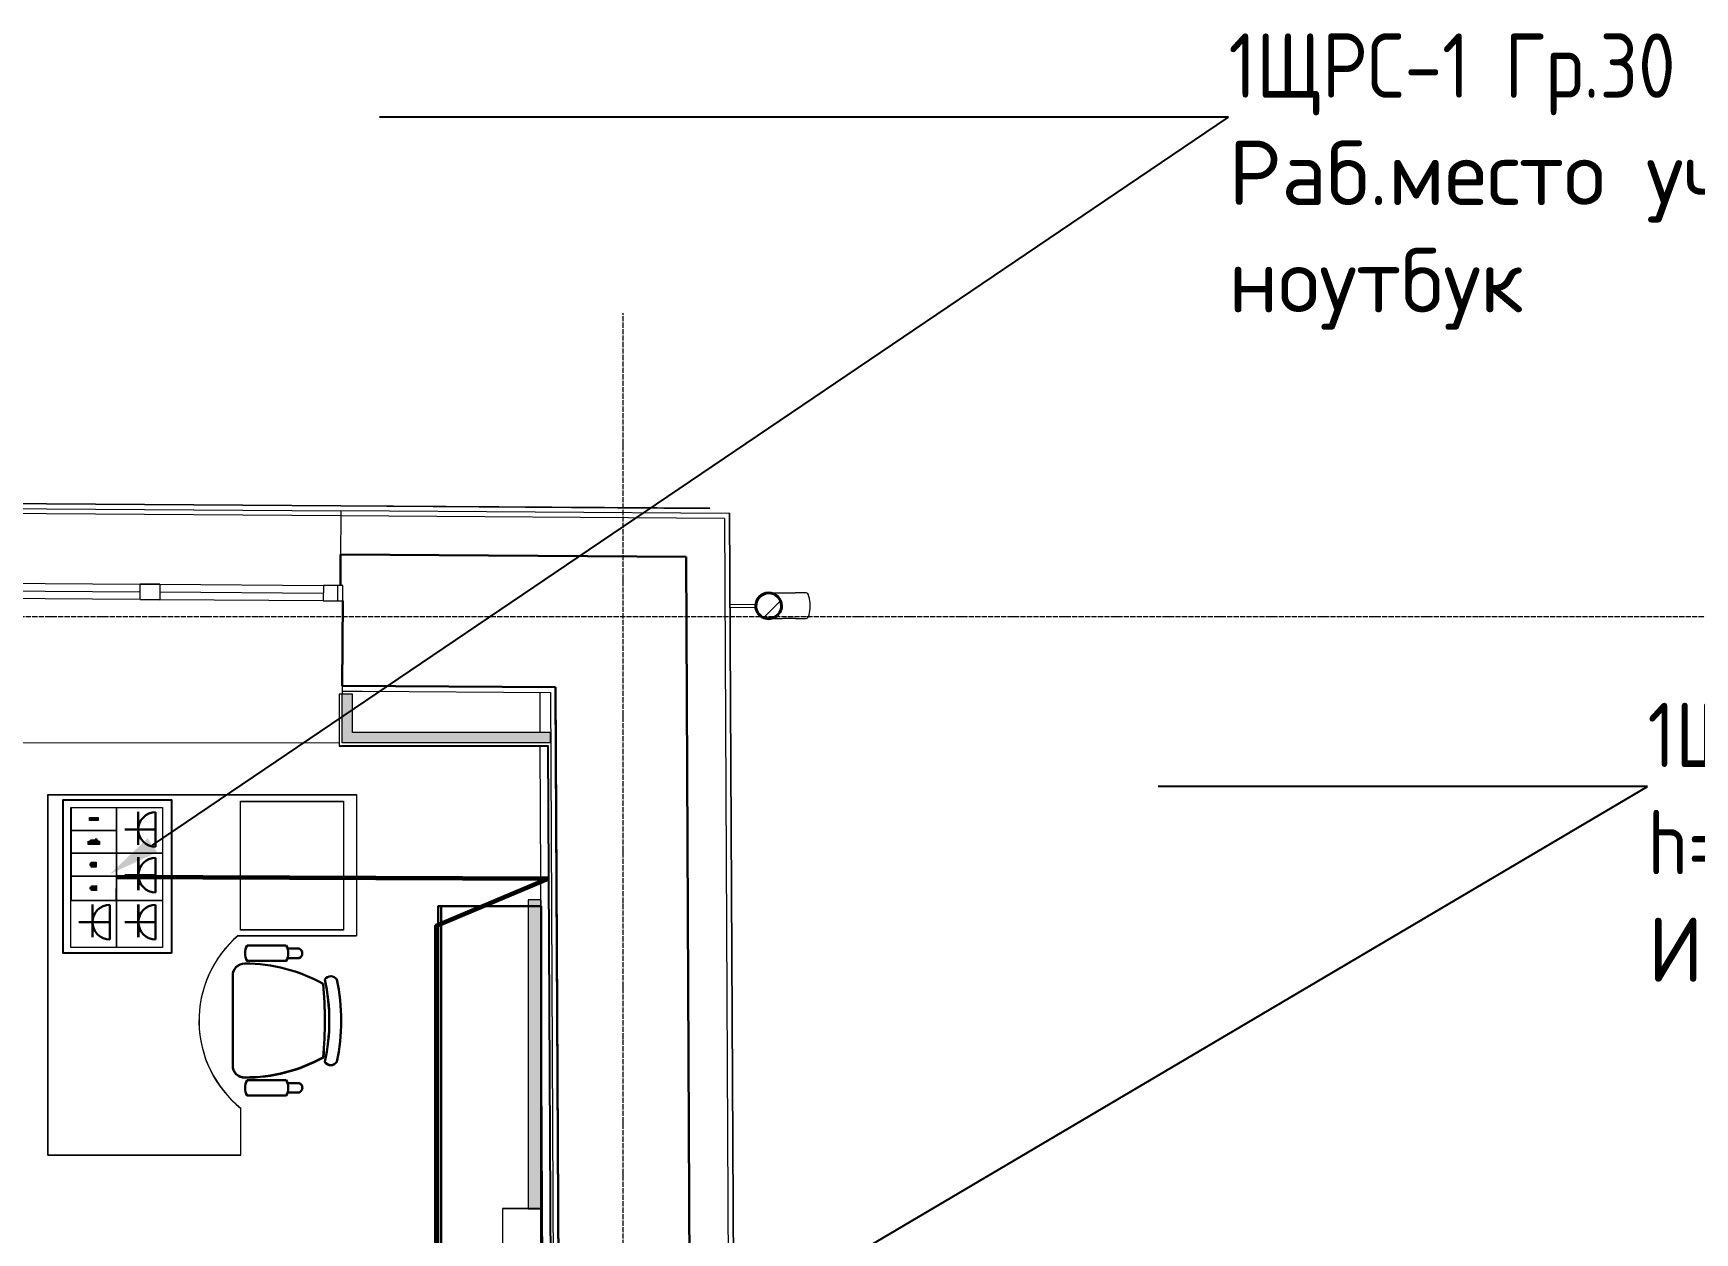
# Model space of a CAD drawing. Header units: millimetres. Extents: x -32 to 417638015, y -35 to 175284279.
# Drawn here: x 170402 to 176859, y 92419 to 97079 of the extents above; entities that cross this region are included whole.
import ezdxf
from ezdxf import colors
from ezdxf.entities.mleader import LeaderData, LeaderLine
from ezdxf.math import Vec2, Vec3

# ---------------------------------------------------------------- set-up
doc = ezdxf.new("R2010")
doc.units = ezdxf.units.MM
doc.linetypes.add('ADSK_Линия сетки', pattern=[25, 20, -2.5, 0, -2.5])
for name, color, linetype, lineweight in [('_ Окна', 7, 'Continuous', 9), ('_ЭМ_В полу', 26, 'Кабель в трубе', 60), ('_ЭМ_гофра', 5, 'Continuous', 60), ('_ЭМ_ТХобщее_слой', 7, 'Continuous', 30), ('Обобщенные модели', 7, 'Continuous', 18), ('Окна', 7, 'Continuous', 9), ('Оси', 253, 'Continuous', 9), ('Перекрытие', 7, 'Continuous', 18), ('Стены внутренние', 7, 'Continuous', 18), ('Стены наружные', 7, 'Continuous', 18), ('Стены несущие', 7, 'Continuous', 30), ('Стены отделка', 7, 'Continuous', 30), ('Стены штриховка', 7, 'Continuous', 9), ('ШТРИХОВКА', 252, 'Continuous', 15), ('Электро', 250, 'Continuous', 25), ('ЭОМ_Кабель для СУП', 150, 'Continuous', 9)]:
    doc.layers.add(name, color=color, linetype=linetype, lineweight=lineweight)
for name, color, linetype in [('_ЭМ_Надписи', 7, 'Continuous'), ('PDF _СС_розетки', 7, 'Continuous'), ('ВНУТРЯНКА', 1, 'Continuous'), ('ЭОМ_Лотки рабочие', 5, 'Continuous')]:
    doc.layers.add(name, color=color, linetype=linetype)
doc.layers.add('PDF _ЭОМ _розетки', color=7, linetype='Continuous', true_color=0xeb0000)
doc.styles.add('ELine', font='txt.shx')
doc.styles.add('ЭОМ', font='isocpeur.ttf', dxfattribs={"width": 0.85, "height": 250})
doc.linetypes.add('TRAY', pattern='A,12.119257,["_",ELine,S=4.5,R=90,X=0,Y=-1.555839],0.750382,["_",ELine,S=4.5,R=0,X=0,Y=-0.805849],1.314849,["_",ELine,S=4.5,R=0,X=0,Y=-0.805849],2.250029,["_",ELine,S=4.5,R=90,X=0,Y=-1.555839],13.565483', length=30)
doc.linetypes.add('Кабель в трубе', pattern='A,8,[133,ltypeshp.shx,S=1,R=0,X=10,Y=1.3],-3,[130,ltypeshp.shx,S=1.5,R=-45,X=-1.5,Y=0],8', length=19)

# ---------------------------------------------------------------- blocks, each defined once
blk = doc.blocks.new('ТХ 1 этаж.')
at = {"lineweight": 0, "true_color": 0x939598}
h = blk.add_hatch(color=252, dxfattribs=at)
h.dxf.hatch_style = 1
h.paths.add_polyline_path([(10094.5, 40577.9), (10044.5, 40577.9), (10044.5, 39377.9), (10094.5, 39377.9)])
at = {"color": 252, "linetype": 'Continuous', "lineweight": 5, "true_color": 0x939598}
for p, q in [((8177.5, 39587), (8177.5, 40987)), ((8177.5, 40987), (8177.5, 39587)), ((8177.5, 40987), (9377.5, 40987)), ((9377.5, 40987), (9377.5, 40439.1)), ((8916.6, 40439.1), (9377.5, 40439.1)), ((8927.5, 39587), (8927.5, 39767.9)), ((8177.5, 39587), (8927.5, 39587)), ((8177.5, 39587), (8927.5, 39587))]:
    blk.add_line(p, q, dxfattribs=at)
at = {"color": 252, "linetype": 'Continuous', "true_color": 0x939598}
for p, q in [((9706.5, 40552.9), (9706.5, 39102.9)), ((9103.4, 40400.3), (8952.2, 40400.3)), ((9154.8, 40388.3), (9109.2, 40388.3)), ((9103.4, 40340.1), (8952.2, 40340.1)), ((9154.7, 40351.5), (9109, 40351.5)), ((8895.9, 40283.8), (8895.9, 39933.6)), ((9103.4, 39877.3), (8952.2, 39877.3)), ((9154.7, 39865.9), (9109, 39865.8)), ((9103.4, 39817.1), (8952.2, 39817.1)), ((9154.8, 39829.1), (9109.2, 39829.1))]:
    blk.add_line(p, q, dxfattribs=at)
at = {"color": 252, "linetype": 'Continuous', "lineweight": 5, "true_color": 0x939598}
for points in [[(9326.3, 40960.6), (9326.3, 40460.6), (8926.3, 40460.6), (8926.3, 40960.6)], [(9944.5, 39377.9), (9944.5, 37377.9), (10094.5, 37377.9), (10094.5, 39377.9)]]:
    blk.add_lwpolyline(points, close=True, dxfattribs=at)
at = {"color": 252, "linetype": 'Continuous', "true_color": 0x939598}
for points in [[(10094.5, 40552.9), (9694.5, 40552.9), (9694.5, 39102.9), (10094.5, 39102.9)], [(9694.5, 40251.6), (9694.5, 40268.9), (9684.3, 40268.9), (9684.3, 40251.6)], [(9694.5, 40183.9), (9694.5, 40201.3), (9684.3, 40201.3), (9684.3, 40183.9)], [(9694.5, 39854.7), (9694.5, 39872), (9684.3, 39872), (9684.3, 39854.7)], [(9694.5, 39787), (9694.5, 39804.4), (9684.3, 39804.4), (9684.3, 39787)], [(9694.5, 39447.6), (9694.5, 39465), (9684.3, 39465), (9684.3, 39447.6)], [(9694.5, 39380), (9694.5, 39397.3), (9684.3, 39397.3), (9684.3, 39380)]]:
    blk.add_lwpolyline(points, close=True, dxfattribs=at)
at = {"color": 252, "lineweight": 0, "true_color": 0x939598}
blk.add_lwpolyline([(10094.5, 40577.9), (10044.5, 40577.9), (10044.5, 39377.9), (10094.5, 39377.9), (10094.5, 40577.9)], dxfattribs=at)
at = {"color": 252, "linetype": 'Continuous', "lineweight": 5, "true_color": 0x939598}
blk.add_arc((9201.9, 40108.1), 437, 130.76329, 231.11011, dxfattribs=at)
at = {"color": 252, "linetype": 'Continuous', "true_color": 0x939598}
for centre, radius, start, end in [((9002.2, 40370.2), 58.4, 148.95097, 211.04877), ((9053.4, 40370.2), 58.4, 328.95098, 31.04877), ((9146.2, 40369.9), 20.2, 294.89545, 65.33537), ((8941.4, 40284.4), 45.4, 87.81347, 180.74787), ((8944.4, 39705.3), 624.5, 60.90677, 90.12147), ((7491.9, 40108), 1761.9, 355.39382, 4.65462), ((9277.1, 40252.6), 28.1, 34.29147, 145.70827), ((8523.8, 40108), 747.5, 347.60199, 12.39777), ((8570.2, 40108), 747.5, 347.60199, 12.39777), ((8941.4, 39933), 45.4, 179.25187, 272.18664), ((8944.4, 40512.1), 624.5, 269.87797, 299.10589), ((9277.1, 39963.3), 28.1, 214.29007, 325.70964), ((9002.2, 39847.2), 58.4, 148.95097, 211.04877), ((9053.4, 39847.2), 58.4, 328.95101, 31.04877), ((9146.3, 39847.5), 20.2, 294.89545, 65.33537)]:
    blk.add_arc(centre, radius, start, end, dxfattribs=at)
blk = doc.blocks.new('1 этаж')
at = {"layer": 'Обобщенные модели', "lineweight": 9}
h = blk.add_hatch(dxfattribs=at)
h.set_pattern_fill('FP_21', color=8, angle=-89.7087745, style=0, pattern_type=2)
h.set_pattern_definition([(45.00023, (557.2, 188.9), (-106.06643, 106.0656), [])])
h.paths.add_polyline_path([(4111.362, 43226.243), (4133.613, 43226.356), (4153.613, 43236.113), (4167.851, 43255.615), (4172.239, 43275.3), (4166.386, 43297.95), (4153.215, 43314.295), (4133.118, 43323.848), (4108.541, 43322.6), (4090.867, 43313.978), (4077.082, 43296.51), (4072.24, 43274.791), (4077.302, 43253.123), (4091.264, 43235.796), (4111.124, 43226.356)])
at = {"layer": 'Стены внутренние'}
for points in [[(2465.038, 42782.58), (2505.038, 42782.58), (2505.038, 42932.005), (2465.038, 42932.005), (2465.038, 42904.87)], [(3274.234, 42742.58), (3273.938, 42782.58), (2465.038, 42782.58), (2465.038, 42742.58), (3273.938, 42742.58)]]:
    blk.add_hatch(color=8, dxfattribs=at).paths.add_polyline_path(points)
at = {"layer": '_ Окна', "color": 8}
for p, q in [((1043.906, 43333.827), (1679.892, 43329.555)), ((1755.89, 43329.045), (2391.876, 43324.774)), ((2447.673, 43294.398), (2448.076, 43354.397))]:
    blk.add_line(p, q, dxfattribs=at)
at = {"layer": '_ Окна', "color": 8, "lineweight": 18}
for p, q in [((1679.69, 43299.556), (1680.093, 43359.555)), ((1680.093, 43359.555), (1756.092, 43359.044)), ((1756.092, 43359.044), (1755.689, 43299.046)), ((2392.077, 43354.773), (2391.674, 43294.774)), ((2468.076, 43354.263), (2392.077, 43354.773)), ((2467.673, 43294.264), (2468.076, 43354.263)), ((1755.689, 43299.046), (1679.69, 43299.556)), ((2391.674, 43294.774), (2467.673, 43294.264))]:
    blk.add_line(p, q, dxfattribs=at)
at = {"layer": 'Обобщенные модели', "color": 8}
for p, q in [((4071.356, 43279.787), (3973.171, 43279.288)), ((3973.221, 43269.288), (4071.407, 43269.787)), ((4268.135, 43325.788), (4225.632, 43325.572)), ((4226.14, 43225.573), (4268.644, 43225.789))]:
    blk.add_line(p, q, dxfattribs=at)
at = {"layer": 'Обобщенные модели', "color": 8, "flags": 128}
for points in [[(4135.002, 43325.111), (4136.273, 43325.117), (4138.936, 43325.131), (4141.813, 43325.146), (4144.897, 43325.161), (4148.185, 43325.178), (4151.671, 43325.196), (4155.349, 43325.214), (4159.214, 43325.234), (4163.26, 43325.255), (4167.479, 43325.276), (4171.866, 43325.298), (4176.412, 43325.322), (4181.112, 43325.345), (4185.957, 43325.37), (4190.939, 43325.395), (4196.052, 43325.421), (4201.285, 43325.448), (4206.632, 43325.475), (4212.084, 43325.503), (4217.631, 43325.531), (4223.265, 43325.56), (4225.632, 43325.572)], [(4226.14, 43225.573), (4220.472, 43225.544), (4214.888, 43225.516), (4209.396, 43225.488), (4204.004, 43225.46), (4198.722, 43225.434), (4193.559, 43225.407), (4188.521, 43225.382), (4183.618, 43225.357), (4178.857, 43225.333), (4174.246, 43225.309), (4169.792, 43225.287), (4165.502, 43225.265), (4161.384, 43225.244), (4157.443, 43225.224), (4153.686, 43225.205), (4150.119, 43225.187), (4146.748, 43225.169), (4143.579, 43225.153), (4140.615, 43225.138), (4137.863, 43225.124), (4135.511, 43225.112)]]:
    blk.add_lwpolyline(points, dxfattribs=at)
at = {"layer": 'Обобщенные модели', "color": 8}
for start, end in [(0.2912255, 180.2912255), (180.2912255, 0.2912255)]:
    blk.add_arc((4122.24, 43275.046), 52, start, end, dxfattribs=at)
at = {"layer": 'Обобщенные модели', "color": 8, "lineweight": 40}
for start, end in [(0.2912255, 180.2912255), (180.2912255, 0.2912255)]:
    blk.add_arc((4122.24, 43275.046), 50, start, end, dxfattribs=at)
at = {"layer": 'Обобщенные модели', "color": 8}
for start_param, end_param in [(4.71238898, 6.28318531), (3.14159265, 4.71238898)]:
    blk.add_ellipse((4268.389, 43275.788), major_axis=(-0.254, 49.999), ratio=0.30901699, start_param=start_param, end_param=end_param, dxfattribs=at)
at = {"layer": 'Окна', "color": 8}
for p, q in [((1044.108, 43363.826), (1680.093, 43359.555)), ((1756.092, 43359.044), (1680.093, 43359.555)), ((1756.092, 43359.044), (2392.077, 43354.773)), ((2468.076, 43354.263), (2392.077, 43354.773)), ((2467.673, 43294.264), (2468.076, 43354.263)), ((1679.69, 43299.556), (1043.705, 43303.827)), ((1679.69, 43299.556), (1755.689, 43299.046)), ((2391.674, 43294.774), (1755.689, 43299.046)), ((2391.674, 43294.774), (2467.673, 43294.264))]:
    blk.add_line(p, q, dxfattribs=at)
at = {"layer": 'Оси', "color": 8, "linetype": 'ADSK_Линия сетки'}
for p, q in [((3556.766, -4162.595), (3556.766, 44411.9)), ((-9557.528, 43233.902), (56672.201, 43233.902))]:
    blk.add_line(p, q, dxfattribs=at)
at = {"layer": 'Перекрытие', "color": 8}
for p, q in [((2466.766, 43159.267), (2466.766, 43294.27)), ((2466.766, 42932.005), (2466.766, 42944.262)), ((-2003.722, 42749.047), (2453.041, 42742.858))]:
    blk.add_line(p, q, dxfattribs=at)
at = {"layer": 'Стены внутренние', "color": 8}
for p, q in [((3234.731, 42782.58), (3233.936, 42939.11)), ((3261.716, 37473.595), (3234.996, 42730.58))]:
    blk.add_line(p, q, dxfattribs=at)
at = {"layer": 'Стены наружные', "color": 8}
for p, q in [((2459.821, 43663.325), (984.803, 43673.231)), ((984.81, 43674.231), (2459.827, 43664.325)), ((985.057, 43654.229), (2460.023, 43644.323)), ((2459.889, 43624.324), (984.922, 43634.23))]:
    blk.add_line(p, q, dxfattribs=at)
at = {"layer": 'Стены несущие', "color": 8}
for p, q in [((2458.882, 43474.327), (2458.076, 43354.33)), ((2458.882, 43474.327), (3801.269, 43465.312)), ((3840.655, 35716.445), (3801.269, 43465.312)), ((2467.673, 43294.264), (2465.456, 42964.271)), ((3293.837, 42958.708), (2465.456, 42964.271)), ((3293.837, 42958.708), (3323.869, 37050.264)), ((3323.869, 37050.253), (3293.939, 42938.707))]:
    blk.add_line(p, q, dxfattribs=at)
at = {"layer": 'Стены отделка', "color": 8, "lineweight": 9}
for p, q in [((2459.827, 43664.325), (2459.821, 43663.325)), ((2459.821, 43663.325), (3893.678, 43653.695)), ((3893.684, 43654.695), (2459.827, 43664.325)), ((3893.678, 43653.695), (3893.684, 43654.695)), ((2459.889, 43624.324), (2458.882, 43474.327)), ((2460.023, 43644.323), (2459.889, 43624.324)), ((3950.513, 43614.313), (2459.889, 43624.324)), ((3970.412, 43634.179), (2460.023, 43644.323)), ((4010.653, 35717.309), (3970.412, 43634.179)), ((3971.413, 43634.046), (3970.413, 43634.041)), ((3970.413, 43634.041), (4010.648, 35718.147)), ((4011.648, 35718.152), (3971.413, 43634.046)), ((2465.456, 42964.271), (2465.322, 42944.272)), ((2465.322, 42944.272), (2542.856, 42943.751)), ((2465.456, 42964.271), (2465.456, 42964.271)), ((2542.856, 42943.751), (3273.938, 42938.841)), ((3293.939, 42938.707), (3293.837, 42958.708)), ((2453.038, 42932.354), (2453.038, 42732.58)), ((2465.038, 42932.274), (2453.038, 42932.354)), ((2465.038, 42742.58), (2465.038, 42932.274)), ((2505.038, 42932.005), (2465.038, 42932.005)), ((2505.038, 42782.58), (2505.038, 42932.005)), ((3273.938, 42938.841), (3301.768, 37463.595)), ((3274.234, 42782.58), (2505.038, 42782.58)), ((3274.234, 42742.58), (3274.234, 42782.58)), ((2455.038, 42730.58), (3262.996, 42730.58)), ((3274.935, 42742.58), (2465.038, 42742.58)), ((3262.996, 42730.58), (3289.717, 37473.595))]:
    blk.add_line(p, q, dxfattribs=at)
at = {"layer": 'Стены штриховка', "color": 8}
for p, q in [((3950.513, 43614.313), (3990.653, 35717.207)), ((2455.038, 42730.58), (2455.038, 42932.341)), ((2453.038, 42732.58), (3264.986, 42732.58)), ((2453.038, 42732.58), (2453.038, 42730.58)), ((2453.038, 42730.58), (2455.038, 42730.58)), ((3264.986, 42732.58), (3291.717, 37473.595))]:
    blk.add_line(p, q, dxfattribs=at)
at = {"layer": 'ЭОМ_Лотки рабочие'}
blk.add_blockref('ТХ 1 этаж.', (-6856.492, 1554.379), dxfattribs=at)
blk = doc.blocks.new('_ЭМ_ТХ2_1этаж')
at = {"lineweight": 0, "true_color": 0x939598}
h = blk.add_hatch(color=252, dxfattribs=at)
h.dxf.hatch_style = 1
h.paths.add_polyline_path([(121242.4, -28615.6), (121192.4, -28615.6), (121192.4, -29815.6), (121242.4, -29815.6)])
at = {"color": 252, "linetype": 'Continuous', "lineweight": 5, "true_color": 0x939598}
for p, q in [((119325.4, -29606.5), (119325.4, -28206.5)), ((119325.4, -28206.5), (119325.4, -29606.5)), ((119325.4, -28206.5), (120525.4, -28206.5)), ((120525.4, -28206.5), (120525.4, -28754.4)), ((120064.5, -28754.4), (120525.4, -28754.4)), ((120075.4, -29606.5), (120075.4, -29425.6)), ((119325.4, -29606.5), (120075.4, -29606.5)), ((119325.4, -29606.5), (120075.4, -29606.5))]:
    blk.add_line(p, q, dxfattribs=at)
at = {"color": 252, "linetype": 'Continuous', "true_color": 0x939598}
for p, q in [((120854.4, -28640.6), (120854.4, -30090.6)), ((120251.3, -28793.2), (120100.1, -28793.2)), ((120251.3, -28853.4), (120100.1, -28853.4)), ((120302.6, -28842), (120256.9, -28842)), ((120302.7, -28805.2), (120257.1, -28805.3)), ((120043.8, -28909.7), (120043.8, -29259.9)), ((120251.3, -29316.2), (120100.1, -29316.2)), ((120251.3, -29376.4), (120100.1, -29376.4)), ((120302.6, -29327.7), (120256.9, -29327.7)), ((120302.7, -29364.4), (120257.1, -29364.4))]:
    blk.add_line(p, q, dxfattribs=at)
at = {"color": 252, "linetype": 'Continuous', "lineweight": 5, "true_color": 0x939598}
for points in [[(120474.2, -28232.9), (120474.2, -28732.9), (120074.2, -28732.9), (120074.2, -28232.9)], [(121092.4, -29815.6), (121092.4, -31815.6), (121242.4, -31815.6), (121242.4, -29815.6)]]:
    blk.add_lwpolyline(points, close=True, dxfattribs=at)
at = {"color": 252, "linetype": 'Continuous', "true_color": 0x939598}
for points in [[(121242.4, -28640.6), (120842.4, -28640.6), (120842.4, -30090.6), (121242.4, -30090.6)], [(120842.4, -28942), (120842.4, -28924.6), (120832.2, -28924.6), (120832.2, -28942)], [(120842.4, -29009.6), (120842.4, -28992.3), (120832.2, -28992.3), (120832.2, -29009.6)], [(120842.4, -29338.8), (120842.4, -29321.5), (120832.2, -29321.5), (120832.2, -29338.8)], [(120842.4, -29406.5), (120842.4, -29389.1), (120832.2, -29389.1), (120832.2, -29406.5)], [(120842.4, -29745.9), (120842.4, -29728.5), (120832.2, -29728.5), (120832.2, -29745.9)], [(120842.4, -29813.5), (120842.4, -29796.2), (120832.2, -29796.2), (120832.2, -29813.5)]]:
    blk.add_lwpolyline(points, close=True, dxfattribs=at)
at = {"color": 252, "lineweight": 0, "true_color": 0x939598}
blk.add_lwpolyline([(121242.4, -28615.6), (121192.4, -28615.6), (121192.4, -29815.6), (121242.4, -29815.6), (121242.4, -28615.6)], dxfattribs=at)
at = {"color": 252, "linetype": 'Continuous', "lineweight": 5, "true_color": 0x939598}
blk.add_arc((120349.8, -29085.4), 437, 130.76329, 231.11011, dxfattribs=at)
at = {"color": 252, "linetype": 'Continuous', "true_color": 0x939598}
for centre, radius, start, end in [((120150.1, -28823.3), 58.4, 148.95097, 211.04877), ((120201.3, -28823.3), 58.4, 328.95098, 31.04877), ((120089.2, -28909.1), 45.4, 87.81347, 180.74787), ((120092.3, -29488.2), 624.5, 60.90677, 90.12147), ((120294.1, -28823.6), 20.2, 294.89545, 65.33537), ((120425, -28940.9), 28.1, 34.29147, 145.70827), ((119671.7, -29085.5), 747.5, 347.60199, 12.39777), ((119718.1, -29085.5), 747.5, 347.60199, 12.39777), ((118639.8, -29085.5), 1761.9, 355.39382, 4.65462), ((120092.3, -28681.4), 624.5, 269.87797, 299.10589), ((120425, -29230.2), 28.1, 214.29007, 325.70964), ((120089.2, -29260.5), 45.4, 179.25187, 272.18664), ((120150.1, -29346.3), 58.4, 148.95097, 211.04877), ((120201.3, -29346.3), 58.4, 328.95101, 31.04877), ((120294.2, -29346), 20.2, 294.89545, 65.33537)]:
    blk.add_arc(centre, radius, start, end, dxfattribs=at)
blk = doc.blocks.new('розетк для люка')
at = {"layer": 'ВНУТРЯНКА', "color": 5, "lineweight": 30, "ltscale": 100, "transparency": 33554687}
blk.add_line((-67.1, -58.8), (-67.1, 69), dxfattribs=at)
at = {"layer": 'Электро', "color": 5, "lineweight": 30, "transparency": 33554687}
for p, q in [((0, 67.3), (0, -67.3)), ((0, 0), (-120.1, 0))]:
    blk.add_line(p, q, dxfattribs=at)
blk.add_ellipse((0.1, 0), major_axis=(47.6, 47.6), ratio=1, start_param=0.787621, end_param=3.924768, dxfattribs=at)
blk = doc.blocks.new('Люк на 6 мест')
h = blk.add_hatch(color=256)
h.dxf.hatch_style = 1
h.paths.add_polyline_path([(-284.6, 515.7), (-284.6, 526.8), (-319.2, 527), (-319.2, 515.9)])
h = blk.add_hatch(color=256)
h.dxf.hatch_style = 1
h.paths.add_polyline_path([(-323.7, 435.1), (-323.7, 435.1), (-313, 442.8), (-289.1, 442.7), (-279.4, 435), (-279.4, 435), (-279.3, 422.8), (-323.6, 422.8)])
h = blk.add_hatch(color=256)
h.dxf.hatch_style = 1
h.paths.add_polyline_path([(-311.7, 334.8), (-311.7, 341.7), (-317.2, 341.7), (-317.3, 347.2), (-311.8, 347.2), (-311.8, 354.1), (-292.5, 354.1), (-292.5, 334.9)])
h = blk.add_hatch(color=256)
h.dxf.hatch_style = 1
h.paths.add_polyline_path([(-311.3, 243.2), (-311.3, 250.1), (-316.8, 250.1), (-316.8, 255.6), (-311.3, 255.6), (-311.3, 262.4), (-292, 262.5), (-292, 243.2)])
for p, q in [((-323.6, 422.8), (-323.7, 435.1)), ((-323.7, 435.1), (-323.7, 435.1)), ((-279.3, 422.8), (-323.6, 422.8)), ((-289.1, 442.7), (-296.8, 442.7)), ((-296.8, 442.7), (-296.8, 435)), ((-289.1, 435), (-289.1, 442.7)), ((-289.1, 435), (-279.4, 435)), ((-279.4, 435), (-279.3, 422.8))]:
    blk.add_line(p, q)
for points in [[(-215.5, 477.1), (-388.3, 476.8), (-388.3, 565.7), (-215.5, 566)], [(-284.6, 526.8), (-284.6, 515.7), (-319.2, 515.9), (-319.2, 527)], [(-215.5, 388.2), (-388.3, 387.9), (-388.3, 476.8), (-215.5, 477.1)], [(-215.5, 299.3), (-388.3, 299), (-388.3, 387.9), (-215.5, 388.2)], [(-215.8, 205.5), (-388.7, 205.1), (-388.3, 299), (-215.5, 299.3)]]:
    blk.add_lwpolyline(points, close=True)
for points in [[(-311.8, 347.2), (-317.3, 347.2), (-317.2, 341.7), (-311.7, 341.7)], [(-311.8, 347.2), (-311.8, 354.1), (-292.5, 354.1)], [(-292.5, 354.1), (-292.5, 334.9), (-311.7, 334.8), (-311.7, 341.7)], [(-292, 262.5), (-292, 243.2), (-311.3, 243.2), (-311.3, 250.1)], [(-311.3, 255.6), (-311.3, 262.4), (-292, 262.5)], [(-311.3, 255.6), (-316.8, 255.6), (-316.8, 250.1), (-311.3, 250.1)]]:
    blk.add_lwpolyline(points)
at = {"layer": 'PDF _СС_розетки', "linetype": 'Continuous', "lineweight": 20, "transparency": 33554687}
for points in [[(-391.2, 566), (-213.4, 566), (-213.4, 388.2), (-391.2, 388.2)], [(-391.2, 388.2), (-213.4, 388.2), (-213.4, 205.3), (-391.2, 205.3)], [(-391.2, 388.2), (-213.4, 388.2), (-213.4, 205.3), (-391.2, 205.3)], [(-391.2, 205.3), (-213.4, 205.3), (-213.4, 22.4), (-391.2, 22.4)]]:
    blk.add_lwpolyline(points, close=True, dxfattribs=at)
at = {"layer": 'PDF _ЭОМ _розетки', "color": 3, "linetype": 'Continuous', "lineweight": 25, "transparency": 33554687}
blk.add_lwpolyline([(0, 0), (-421.6, 0), (-421.6, 596.5), (0, 596.5)], close=True, dxfattribs=at)
at = {"layer": 'PDF _ЭОМ _розетки', "color": 7, "linetype": 'Continuous', "lineweight": 20, "transparency": 33554687}
for points in [[(-35.6, 388.2), (-213.4, 388.2), (-213.4, 566), (-35.6, 566)], [(-35.6, 205.3), (-213.4, 205.3), (-213.4, 388.2), (-35.6, 388.2)], [(-35.6, 22.4), (-213.4, 22.4), (-213.4, 205.3), (-35.6, 205.3)]]:
    blk.add_lwpolyline(points, close=True, dxfattribs=at)
at = {"layer": 'ВНУТРЯНКА', "color": 5, "lineweight": 30, "ltscale": 100, "transparency": 33554687}
for p, q in [((-129, 244.7), (-129, 372.6)), ((-128.8, 244.7), (-128.8, 372.6)), ((-306.8, 61.8), (-306.8, 189.7)), ((-306.6, 61.8), (-306.6, 189.7)), ((-128.8, 61.8), (-128.8, 189.7))]:
    blk.add_line(p, q, dxfattribs=at)
at = {"layer": 'ВНУТРЯНКА', "color": 1, "lineweight": 30, "ltscale": 100, "transparency": 33554687}
blk.add_line((-129, 61.8), (-129, 189.7), dxfattribs=at)
at = {"layer": 'Электро', "color": 5, "lineweight": 30, "transparency": 33554687}
for p, q in [((-61.9, 370.8), (-61.9, 236.3)), ((-61.7, 370.8), (-61.7, 236.3)), ((-61.9, 303.6), (-181.9, 303.6)), ((-61.7, 303.6), (-181.8, 303.6)), ((-239.5, 188), (-239.5, 53.4)), ((-61.7, 188), (-61.7, 53.4)), ((-239.7, 120.7), (-359.7, 120.7)), ((-239.5, 120.7), (-359.6, 120.7)), ((-61.7, 120.7), (-181.8, 120.7))]:
    blk.add_line(p, q, dxfattribs=at)
at = {"layer": 'Электро', "color": 1, "lineweight": 30, "transparency": 33554687}
for p, q in [((-239.7, 188), (-239.7, 53.4)), ((-61.9, 188), (-61.9, 53.4)), ((-61.9, 120.7), (-181.9, 120.7))]:
    blk.add_line(p, q, dxfattribs=at)
at = {"layer": 'Электро', "color": 5, "lineweight": 30, "transparency": 33554687}
for centre in [(-61.7, 303.6), (-61.6, 303.6), (-239.5, 120.7), (-239.4, 120.7), (-61.6, 120.7)]:
    blk.add_ellipse(centre, major_axis=(47.6, 47.6), ratio=1, start_param=0.787621, end_param=3.924768, dxfattribs=at)
at = {"layer": 'Электро', "color": 1, "lineweight": 30, "transparency": 33554687}
blk.add_ellipse((-61.7, 120.7), major_axis=(47.6, 47.6), ratio=1, start_param=0.787621, end_param=3.924768, dxfattribs=at)
at = {"color": 5, "linetype": 'TRAY', "lineweight": 53, "transparency": 33554687}
blk.add_blockref('розетк для люка', (-61.9, 480.3), dxfattribs=at)

msp = doc.modelspace()

# ---------------------------------------------------------------- linework, layer by layer
at = {"layer": '_ЭМ_В полу', "ltscale": 25}
msp.add_lwpolyline([(170725.6, 93801.6), (172405, 93795)], dxfattribs=at)
at = {"layer": '_ЭМ_гофра', "linetype": 'ByBlock'}
msp.add_lwpolyline([(171968.9, 88169.5), (171968.9, 93610.9), (172405, 93795)], dxfattribs=at)

# ---------------------------------------------------------------- block references
at = {"layer": '_ЭМ_ТХобщее_слой', "lineweight": 50}
msp.add_blockref('_ЭМ_ТХ2_1этаж', (51133.1, 122328.2), dxfattribs=at)
at = {"layer": 'ШТРИХОВКА'}
msp.add_blockref('1 этаж', (169137.4, 51579.3), dxfattribs=at)
at = {"layer": 'ЭОМ_Кабель для СУП', "color": 217, "linetype": 'ByBlock', "lineweight": 40, "true_color": 0x93278f, "transparency": 33554687}
msp.add_blockref('Люк на 6 мест', (170939, 93504.8), dxfattribs=at)

# ---------------------------------------------------------------- leaders
at = {"layer": '_ЭМ_Надписи', "color": 7, "ltscale": 5}
ml = msp.add_multileader_mtext('Standard', dxfattribs=at)
ml.set_content('{\\fGOST Common|b0|i0|c204|p34;\\W0.9;\\C256;1ЩРС-1\\fISOCPEUR|b0|i0|c204|p34;\\W0.85; Гр.30\\P\\W1;\\C0;Раб.место учителя, ноутбук}', color=1, style='ЭОМ')
ml.set_leader_properties()
ml.build(insert=Vec2(0, 0))
ml.multileader.update_dxf_attribs({"text_left_attachment_type": 6, "text_right_attachment_type": 6, "dogleg_length": 0, "arrow_head_size": 200})
ctx = ml.context
ctx.base_point, ctx.char_height, ctx.arrow_head_size, ctx.landing_gap_size, ctx.plane_origin = Vec3(175046.9, 96753.4), 250, 200, 0, Vec3(151807.1, 108561.9)
ctx.left_attachment, ctx.right_attachment = 6, 6
notes = []
notes.append((ctx, [(0, (1, 1, 0), (175046.9, 96753.4), (1, 0), 0, [(0, [(170699.3, 93812.2)], 0, [])])]))
ctx.mtext.insert, ctx.mtext.width, ctx.mtext.defined_height, ctx.mtext.flow_direction = Vec3(175046.9, 97078.4), 3266.495, 730, 5
ml = msp.add_multileader_mtext('Standard', dxfattribs=at)
ml.set_content('{\\fGOST Common|b0|i0|c204|p34;\\W0.9;\\C256;1ЩРС-1\\fISOCPEUR|b0|i0|c204|p34;\\W0.85; Гр.30\\Ph=2.0м\\P\\W1;\\C0;Итер. у-во}', color=1, style='ЭОМ')
ml.set_leader_properties()
ml.build(insert=Vec2(0, 0))
ml.multileader.update_dxf_attribs({"text_left_attachment_type": 6, "text_right_attachment_type": 6, "dogleg_length": 0, "arrow_head_size": 200})
ctx = ml.context
ctx.base_point, ctx.char_height, ctx.arrow_head_size, ctx.landing_gap_size, ctx.plane_origin = Vec3(176675.3, 94152.8), 250, 200, 0, Vec3(153449.4, 106345.8)
ctx.left_attachment, ctx.right_attachment = 6, 6
notes.append((ctx, [(0, (1, 1, 0), (176675.3, 94152.8), (1, 0), 0, [(0, [(172341.7, 91596)], 0, [])])]))
ctx.mtext.insert, ctx.mtext.width, ctx.mtext.defined_height, ctx.mtext.flow_direction = Vec3(176675.3, 94477.8), 2296.926, 730, 5
for ctx, leaders in notes:
    for number, flags, end, landing, length, lines in leaders:
        leader = LeaderData()
        leader.index, (leader.has_last_leader_line, leader.has_dogleg_vector, leader.attachment_direction) = number, flags
        leader.last_leader_point, leader.dogleg_vector, leader.dogleg_length = Vec3(end), Vec3(landing), length
        for number, points, colour, breaks in lines:
            line = LeaderLine()
            line.index, line.vertices, line.color, line.breaks = number, Vec3.list(points), colors.encode_raw_color(colour), breaks
            leader.lines.append(line)
        ctx.leaders.append(leader)

doc.saveas('drawing.dxf')
